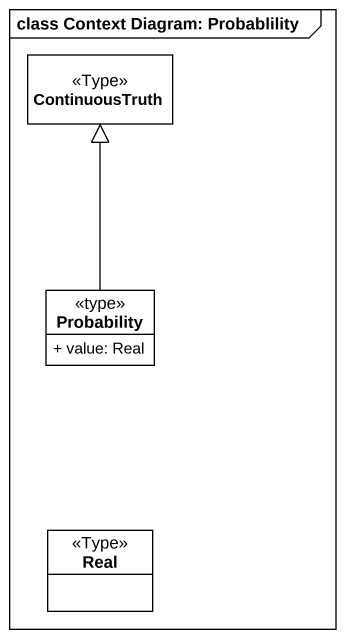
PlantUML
@startuml
mainframe class Context Diagram: Probablility
hide circle
hide empty members
skinparam classAttributeIconSize 0
class ContinuousTruth <<Type>>
class Probability <<type>> {
  + value: Real
}
class Real <<Type>>
Probability -up-|> ContinuousTruth
@enduml
